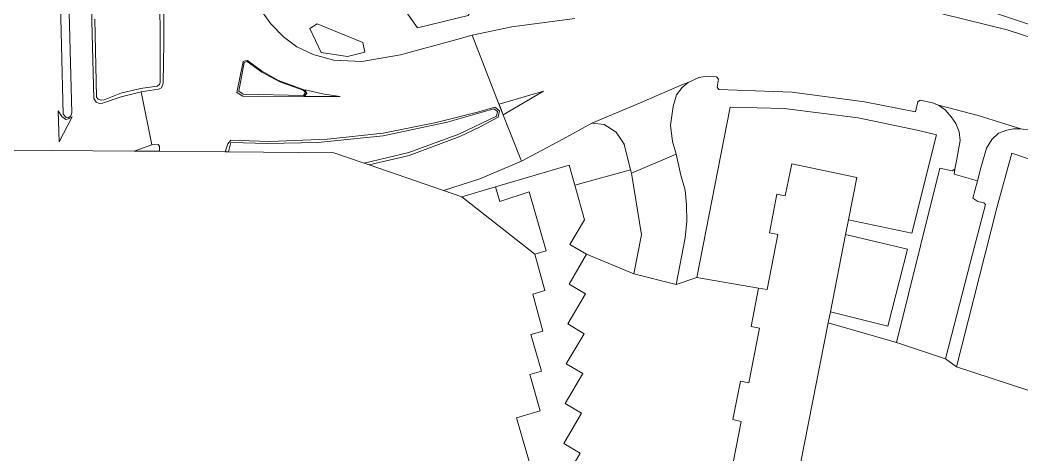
# Model space of a CAD drawing. Header units: metres. Extents: x 112942 to 118371, y 496117 to 499046.
# Drawn here: x 115475.6 to 115613.4, y 497437.1 to 497496.9 of the extents above; entities that cross this region are included whole.
import ezdxf

# ---------------------------------------------------------------- set-up
doc = ezdxf.new("R2010")
doc.units = ezdxf.units.M
doc.layers.add('B-WE-OG-TOPOKAART-G', color=253, linetype='Continuous', lineweight=18)

msp = doc.modelspace()

# ---------------------------------------------------------------- linework, layer by layer
at = {"layer": 'B-WE-OG-TOPOKAART-G'}
for points, elevation in [([(115546.761, 497432.277), (115543.876, 497442.237), (115547.137, 497443.187), (115545.699, 497448.163), (115547.29, 497448.652), (115545.853, 497453.661), (115547.475, 497454.153), (115546.138, 497459.23), (115547.78, 497459.72), (115546.409, 497464.707), (115547.936, 497465.163), (115545.6, 497473.282), (115541.567, 497471.977), (115541.006, 497473.986), (115541.006, 497473.986), (115551.1, 497476.973), (115551.881, 497474.219), (115553.24, 497469.428), (115551.213, 497466.039), (115553.516, 497464.733), (115551.104, 497460.613), (115553.377, 497459.264), (115550.909, 497455.139), (115553.174, 497453.75), (115550.717, 497449.631), (115552.977, 497448.333), (115550.567, 497444.21), (115552.791, 497442.848), (115550.359, 497438.701), (115552.635, 497437.363), (115550.201, 497433.216)], -0.293), ([(115573.29, 497434.186), (115574.74, 497441.738), (115573.621, 497441.992), (115574.657, 497447.243), (115575.819, 497447.042), (115577.294, 497454.567), (115576.128, 497454.799), (115577.133, 497460.07), (115578.347, 497459.874), (115579.782, 497467.411), (115578.635, 497467.678), (115579.652, 497472.954), (115580.82, 497472.741), (115581.725, 497477.138), (115590.65, 497475.269), (115589.509, 497469.457), (115589.109, 497467.423), (115589.109, 497467.423), (115587.022, 497456.791), (115586.722, 497455.265), (115576.982, 497405.659)], -0.287)]:
    msp.add_lwpolyline(points, dxfattribs=dict(at, elevation=elevation))
for points in [[(115518.322, 497528.267, 0.158), (115516.105, 497525.445, -0.046), (115520.605, 497527.776, -0.162), (115524.071, 497528.689, -0.284), (115526.042, 497528.869, -0.284), (115526.633, 497529.783, -0.33), (115527.037, 497531.459, -0.397), (115531.327, 497530.853, -0.463), (115531.61, 497524.082, -0.267), (115539.818, 497522.661, -0.35), (115540.512, 497522.508, -0.362), (115568.693, 497513.05, -0.316), (115602.285, 497500.378, -0.336), (115640.794, 497487.5, -0.301)], [(115640.794, 497487.5, -0.301), (115602.285, 497500.378, -0.336), (115568.693, 497513.05, -0.316), (115540.512, 497522.508, -0.362), (115540.915, 497524.488, -0.308), (115541.898, 497524.306, -0.292), (115542.467, 497526.952, -0.306), (115538.842, 497527.694, -0.324), (115538.243, 497525.059, -0.328), (115540.222, 497524.612, -0.309), (115539.818, 497522.661, -0.35), (115531.61, 497524.082, -0.267), (115531.327, 497530.853, -0.463), (115538.42, 497529.629, -0.384), (115545.813, 497527.874, -0.358), (115554.944, 497524.825, -0.305), (115555.132, 497525.572, -0.323), (115584.906, 497514.389, -0.228), (115620.139, 497501.142, -0.315)], [(115522.176, 497510.378, -0.188), (115527.128, 497500.263, -0.139), (115530.282, 497495.835, -0.139), (115537.232, 497497.527, -0.176), (115540.661, 497502.576, -0.261), (115532.852, 497520.143, -0.165), (115527.704, 497524.805, -0.229), (115515.457, 497518.037, -0.188), (115522.176, 497510.378, -0.188)], [(115532.852, 497520.143, -0.165), (115540.661, 497502.576, -0.261), (115537.232, 497497.527, -0.176), (115530.282, 497495.835, -0.139), (115527.128, 497500.263, -0.139), (115522.176, 497510.378, -0.188), (115515.457, 497518.037, -0.188), (115527.704, 497524.805, -0.229), (115532.852, 497520.143, -0.165)], [(115485.226, 497510.67, 0.341), (115485.496, 497496.79, 0.335), (115485.785, 497486.115, 0.379), (115486.064, 497485.628, 0.396), (115486.48, 497485.456, 0.396), (115486.97, 497485.478, 0.405), (115489.525, 497486.344, 0.405), (115492.266, 497487.049, 0.393), (115493.749, 497479.732, 0.478), (115491.301, 497478.881, 0.472), (115474.289, 497479.038, 0.201)], [(115495.385, 497501.55, 0.437), (115495.369, 497493.793, 0.408), (115495.293, 497488.246, 0.408), (115495.051, 497487.572, 0.408), (115494.648, 497487.399, 0.408), (115492.266, 497487.049, 0.393), (115489.525, 497486.344, 0.405), (115486.97, 497485.478, 0.405), (115486.48, 497485.456, 0.396), (115486.064, 497485.628, 0.396), (115485.785, 497486.115, 0.379), (115485.496, 497496.79, 0.335), (115485.226, 497510.67, 0.341)], [(115494.861, 497505.485, 0.672), (115494.881, 497488.329, 0.643), (115494.783, 497488.046, 0.643), (115494.485, 497487.825, 0.643), (115492.161, 497487.477, 0.693), (115489.485, 497486.835, 0.672), (115487.179, 497485.962, 0.649), (115486.714, 497485.898, 0.649), (115486.382, 497486.028, 0.614), (115486.13, 497486.31, 0.614), (115485.911, 497497.017, 0.597)], [(115486.382, 497486.028, 0.614), (115486.714, 497485.898, 0.649), (115487.179, 497485.962, 0.649), (115489.485, 497486.835, 0.672), (115492.161, 497487.477, 0.693), (115494.485, 497487.825, 0.643), (115494.783, 497488.046, 0.643), (115494.881, 497488.329, 0.643), (115494.861, 497505.485, 0.672)], [(115481.1, 497502.913, 0.399), (115481.567, 497483.974, 0.408), (115481.962, 497483.49, 0.396), (115482.303, 497483.455, 0.396), (115482.604, 497483.732, 0.396), (115482.742, 497484.167, 0.396), (115482.259, 497503.111, 0.396), (115482.052, 497503.514, 0.396), (115481.625, 497503.637, 0.399), (115481.224, 497503.458, 0.399), (115481.1, 497502.913, 0.399)], [(115482.604, 497483.732, 0.396), (115482.303, 497483.455, 0.396), (115481.962, 497483.49, 0.396), (115481.567, 497483.974, 0.408), (115481.1, 497502.913, 0.399), (115481.224, 497503.458, 0.399), (115481.625, 497503.637, 0.399), (115482.052, 497503.514, 0.396), (115482.259, 497503.111, 0.396), (115482.742, 497484.167, 0.396), (115482.604, 497483.732, 0.396)], [(115508.928, 497498.044, 0.262), (115510.095, 497496.382, 0.239), (115511.823, 497494.601, 0.228), (115513.679, 497493.23, 0.167), (115515.932, 497492.165, 0.14), (115518.76, 497491.397, 0.053), (115522.609, 497491.227, 0.053), (115527.934, 497492.141, -0.003), (115535.652, 497494.239, -0.144), (115537.787, 497494.819, -0.183), (115541.705, 497484.655, -0.187), (115544.558, 497477.5, -0.26), (115538.821, 497475.079, -0.273), (115533.837, 497473.489, -0.247), (115523.598, 497477.012, 0.043), (115529.101, 497478.294, -0.093), (115536.082, 497480.912, -0.17), (115538.786, 497482.176, -0.18), (115541.358, 497483.545, -0.127), (115541.53, 497484.435, -0.127), (115540.887, 497484.926, -0.127), (115538.687, 497484.27, -0.11), (115532.82, 497482.834, -0.063), (115525.552, 497481.344, 0.143), (115517.894, 497480.521, 0.247), (115509.959, 497480.204, 0.323), (115505.736, 497480.344, 0.343), (115504.609, 497480.376, 0.343), (115504.166, 497479.868, 0.35), (115503.82, 497478.803, 0.323), (115494.805, 497478.896, 0.478), (115494.8, 497479.592, 0.478), (115494.61, 497479.788, 0.478), (115493.749, 497479.732, 0.478), (115492.266, 497487.049, 0.393), (115494.648, 497487.399, 0.408), (115495.051, 497487.572, 0.408), (115495.293, 497488.246, 0.408), (115495.369, 497493.793, 0.408), (115495.385, 497501.55, 0.437)], [(115643.387, 497485.106, -0.226), (115611.309, 497495.564, -0.21), (115599.612, 497498.449, -0.217)], [(115599.612, 497498.449, -0.217), (115611.309, 497495.564, -0.21), (115643.387, 497485.106, -0.226)], [(115485.911, 497497.017, 0.597), (115486.13, 497486.31, 0.614), (115486.382, 497486.028, 0.614)], [(115551.872, 497497.131, -0.173), (115543.245, 497495.988, -0.157), (115537.787, 497494.819, -0.183), (115535.652, 497494.239, -0.144), (115527.934, 497492.141, -0.003), (115522.609, 497491.227, 0.053), (115518.76, 497491.397, 0.053), (115515.932, 497492.165, 0.14), (115513.679, 497493.23, 0.167), (115511.823, 497494.601, 0.228), (115510.095, 497496.382, 0.239), (115508.928, 497498.044, 0.262)], [(115614.559, 497481.748, -0.185), (115613.191, 497481.963, -0.197), (115607.332, 497483.797, -0.205), (115601.873, 497485.22, -0.214), (115601.068, 497485.511, -0.188), (115599.38, 497485.886, -0.153), (115599.029, 497485.659, -0.153), (115598.732, 497484.286, -0.117), (115591.732, 497485.686, -0.11), (115581.792, 497486.983, -0.117), (115571.674, 497487.363, -0.176), (115571.457, 497487.675, -0.176), (115571.646, 497488.79, -0.173), (115571.359, 497489.101, -0.173), (115569.824, 497489.142, -0.179), (115568.92, 497489.008, -0.179), (115567.458, 497488.334, -0.205), (115566.619, 497488.016, -0.223), (115560.451, 497485.363, -0.22), (115554.246, 497482.742, -0.157), (115550.264, 497480.522, -0.203), (115544.558, 497477.5, -0.26), (115541.705, 497484.655, -0.187), (115537.787, 497494.819, -0.183), (115543.245, 497495.988, -0.157), (115551.872, 497497.131, -0.173)], [(115522.726, 497493.816, -0.057), (115516.459, 497496.407, 0.013), (115515.47, 497495.75, 0.027), (115517, 497492.458, 0.027), (115520.635, 497491.898, -0.031), (115523.007, 497492.514, -0.057), (115522.726, 497493.816, -0.057)], [(115517, 497492.458, 0.027), (115515.47, 497495.75, 0.027), (115516.459, 497496.407, 0.013), (115522.726, 497493.816, -0.057), (115523.007, 497492.514, -0.057), (115520.635, 497491.898, -0.031), (115517, 497492.458, 0.027)], [(115506.27, 497486.43, 0.397), (115514.632, 497486.385, 0.357), (115515.017, 497486.773, 0.357), (115514.767, 497487.281, 0.387), (115511.157, 497488.607, 0.4), (115508.826, 497489.92, 0.417), (115506.895, 497491.362, 0.457), (115506.565, 497491.289, 0.457), (115506.281, 497491.2, 0.457), (115505.433, 497486.948, 0.41), (115506.27, 497486.43, 0.397)], [(115506.895, 497491.362, 0.457), (115508.826, 497489.92, 0.417), (115511.157, 497488.607, 0.4), (115514.767, 497487.281, 0.387), (115515.017, 497486.773, 0.357), (115514.632, 497486.385, 0.357), (115506.27, 497486.43, 0.397), (115505.433, 497486.948, 0.41), (115506.281, 497491.2, 0.457), (115506.565, 497491.289, 0.457), (115506.895, 497491.362, 0.457)], [(115506.273, 497486.707, 0.517), (115514.569, 497486.557, 0.447), (115514.85, 497486.952, 0.447), (115514.564, 497487.271, 0.447), (115511.33, 497488.41, 0.537), (115508.854, 497489.757, 0.54), (115506.856, 497491.221, 0.553), (115506.438, 497491.062, 0.553), (115505.71, 497487.143, 0.517), (115506.273, 497486.707, 0.517)], [(115506.273, 497486.707, 0.517), (115505.71, 497487.143, 0.517), (115506.438, 497491.062, 0.553), (115506.856, 497491.221, 0.553), (115508.854, 497489.757, 0.54), (115511.33, 497488.41, 0.537), (115514.564, 497487.271, 0.447), (115514.85, 497486.952, 0.447), (115514.569, 497486.557, 0.447), (115506.273, 497486.707, 0.517)], [(115589.109, 497467.423, -0.287), (115589.509, 497469.457, -0.287), (115598.207, 497467.604, -0.143), (115601.636, 497481.147, -0.139), (115598.947, 497481.75, -0.127), (115590.855, 497483.458, -0.127), (115580.671, 497484.743, -0.127), (115573.23, 497484.94, -0.137), (115568.671, 497461.503, -0.23), (115565.828, 497460.548, -0.362), (115567.06, 497466.964, -0.362), (115567.273, 497469.226, -0.348), (115567.256, 497471.502, -0.348), (115567.055, 497473.537, -0.365), (115566.462, 497475.595, -0.377), (115565.816, 497478.489, -0.429), (115565.299, 497480.218, -0.359), (115565.03, 497482.471, -0.258), (115565.405, 497485.025, -0.194), (115565.883, 497486.642, -0.179), (115566.671, 497487.654, -0.15), (115567.458, 497488.334, -0.205), (115568.92, 497489.008, -0.179), (115569.824, 497489.142, -0.179), (115571.359, 497489.101, -0.173), (115571.646, 497488.79, -0.173), (115571.457, 497487.675, -0.176), (115571.674, 497487.363, -0.176), (115581.792, 497486.983, -0.117), (115591.732, 497485.686, -0.11), (115598.732, 497484.286, -0.117), (115599.029, 497485.659, -0.153), (115599.38, 497485.886, -0.153), (115601.068, 497485.511, -0.188), (115601.873, 497485.22, -0.214), (115602.792, 497484.571, -0.217), (115603.653, 497483.624, -0.2), (115604.28, 497482.701, -0.173), (115604.726, 497481.521, -0.179), (115604.886, 497480.367, -0.179), (115604.371, 497477.532, -0.22), (115604.145, 497476.391, -0.249), (115603.772, 497476.161, -0.284), (115602.077, 497476.541, -0.29), (115599.437, 497465.86, -0.345), (115596.099, 497452.59, -0.316), (115586.722, 497455.265, -0.287), (115587.022, 497456.791, -0.287), (115594.914, 497454.825, -0.153), (115597.64, 497465.388, -0.147), (115589.109, 497467.423, -0.287)], [(115559.684, 497475.877, -0.429), (115559.534, 497476.33, -0.426), (115558.697, 497479.85, -0.227), (115557.573, 497481.48, -0.183), (115555.941, 497482.533, -0.173), (115554.246, 497482.742, -0.157), (115560.451, 497485.363, -0.22), (115566.619, 497488.016, -0.223), (115567.458, 497488.334, -0.205), (115566.671, 497487.654, -0.15), (115565.883, 497486.642, -0.179), (115565.405, 497485.025, -0.194), (115565.03, 497482.471, -0.258), (115565.299, 497480.218, -0.359), (115565.816, 497478.489, -0.429), (115559.684, 497475.877, -0.429)], [(115514.808, 497487.301, 0.387), (115517.452, 497486.699, 0.227), (115519.61, 497486.412, 0.227), (115514.673, 497486.405, 0.357), (115515.058, 497486.793, 0.357), (115514.808, 497487.301, 0.387)], [(115541.504, 497485.342, -0.14), (115547.581, 497487.122, -0.077), (115542.044, 497483.886, -0.17), (115541.504, 497485.342, -0.14)], [(115523.598, 497477.012, 0.043), (115522.932, 497477.241, 0.153), (115529.091, 497478.703, 0.053), (115535.947, 497481.242, -0.007), (115541.117, 497483.682, -0.03), (115541.273, 497484.322, -0.03), (115540.773, 497484.711, -0.03), (115534.326, 497482.852, 0.147), (115525.556, 497481.004, 0.333), (115516.558, 497480.076, 0.457), (115509.64, 497479.918, 0.537), (115504.619, 497480.07, 0.547), (115504.3, 497478.799, 0.547), (115503.82, 497478.803, 0.323), (115504.166, 497479.868, 0.35), (115504.609, 497480.376, 0.343), (115505.736, 497480.344, 0.343), (115509.959, 497480.204, 0.323), (115517.894, 497480.521, 0.247), (115525.552, 497481.344, 0.143), (115532.82, 497482.834, -0.063), (115538.687, 497484.27, -0.11), (115540.887, 497484.926, -0.127), (115541.53, 497484.435, -0.127), (115541.358, 497483.545, -0.127), (115538.786, 497482.176, -0.18), (115536.082, 497480.912, -0.17), (115529.101, 497478.294, -0.093), (115523.598, 497477.012, 0.043)], [(115522.932, 497477.241, 0.153), (115518.774, 497478.672, 0.173), (115504.3, 497478.799, 0.547), (115504.619, 497480.07, 0.547), (115509.64, 497479.918, 0.537), (115516.558, 497480.076, 0.457), (115525.556, 497481.004, 0.333), (115534.326, 497482.852, 0.147), (115540.773, 497484.711, -0.03), (115541.273, 497484.322, -0.03), (115541.117, 497483.682, -0.03), (115535.947, 497481.242, -0.007), (115529.091, 497478.703, 0.053), (115522.932, 497477.241, 0.153)], [(115568.671, 497461.503, -0.23), (115573.23, 497484.94, -0.137), (115580.671, 497484.743, -0.127), (115590.855, 497483.458, -0.127), (115598.947, 497481.75, -0.127), (115601.636, 497481.147, -0.139), (115598.207, 497467.604, -0.143), (115589.509, 497469.457, -0.287), (115590.65, 497475.269, -0.287), (115581.725, 497477.138, -0.287), (115580.82, 497472.741, -0.287), (115579.652, 497472.954, -0.287), (115578.635, 497467.678, -0.287), (115579.782, 497467.411, -0.287), (115578.347, 497459.874, -0.287), (115577.133, 497460.07, -0.287), (115568.671, 497461.503, -0.23)], [(115601.873, 497485.22, -0.214), (115607.332, 497483.797, -0.205), (115613.191, 497481.963, -0.197), (115612.213, 497481.94, -0.214), (115611.278, 497481.752, -0.205), (115610.138, 497481.34, -0.217), (115609.228, 497480.474, -0.22), (115608.501, 497479.3, -0.217), (115607.728, 497476.577, -0.287), (115607.232, 497474.812, -0.388), (115604.031, 497475.732, -0.415), (115604.145, 497476.391, -0.249), (115604.371, 497477.532, -0.22), (115604.886, 497480.367, -0.179), (115604.726, 497481.521, -0.179), (115604.28, 497482.701, -0.173), (115603.653, 497483.624, -0.2), (115602.792, 497484.571, -0.217), (115601.873, 497485.22, -0.214)], [(115480.879, 497484.41, 0.315), (115481.354, 497483.668, 0.329), (115481.898, 497483.252, 0.358), (115482.287, 497483.323, 0.358), (115482.782, 497483.621, 0.358), (115480.986, 497480.155, 0.332), (115480.879, 497484.41, 0.315)], [(115550.264, 497480.522, -0.203), (115554.246, 497482.742, -0.157), (115555.941, 497482.533, -0.173), (115557.573, 497481.48, -0.183), (115558.697, 497479.85, -0.227), (115559.534, 497476.33, -0.426), (115551.881, 497474.219, -0.293), (115551.1, 497476.973, -0.293), (115541.006, 497473.986, -0.293), (115536.367, 497472.617, -0.29), (115533.837, 497473.489, -0.247), (115538.821, 497475.079, -0.273), (115544.558, 497477.5, -0.26), (115550.264, 497480.522, -0.203)], [(115635.818, 497470.479, -0.16), (115611.981, 497478.623, -0.123), (115609.888, 497471.08, -0.237), (115604.381, 497449.216, -0.313), (115602.871, 497450.334, -0.275), (115606.28, 497463.681, -0.339), (115608.335, 497471.546, -0.319), (115608.141, 497471.758, -0.319), (115607.278, 497471.984, -0.374), (115606.629, 497472.436, -0.388), (115607.232, 497474.812, -0.388), (115607.728, 497476.577, -0.287), (115608.501, 497479.3, -0.217), (115609.228, 497480.474, -0.22), (115610.138, 497481.34, -0.217), (115611.278, 497481.752, -0.205), (115612.213, 497481.94, -0.214), (115613.191, 497481.963, -0.197), (115614.559, 497481.748, -0.185)], [(115491.301, 497478.881, 0.472), (115493.749, 497479.732, 0.478), (115494.61, 497479.788, 0.478), (115494.8, 497479.592, 0.478), (115494.805, 497478.896, 0.478), (115491.301, 497478.881, 0.472)], [(115565.828, 497460.548, -0.362), (115560.007, 497462.004, -0.418), (115561.052, 497467.385, -0.458), (115559.684, 497475.877, -0.429), (115565.816, 497478.489, -0.429), (115566.462, 497475.595, -0.377), (115567.055, 497473.537, -0.365), (115567.256, 497471.502, -0.348), (115567.273, 497469.226, -0.348), (115567.06, 497466.964, -0.362), (115565.828, 497460.548, -0.362)], [(115619.344, 497444.31, -0.287), (115604.381, 497449.216, -0.313), (115609.888, 497471.08, -0.237), (115611.981, 497478.623, -0.123), (115635.818, 497470.479, -0.16), (115634.836, 497466.747, -0.213), (115637.933, 497465.774, -0.203), (115636.605, 497460.019, -0.367), (115634.117, 497460.677, -0.304), (115635.448, 497465.901, -0.287), (115625.293, 497468.455, -0.287), (115619.344, 497444.31, -0.287)], [(115560.007, 497462.004, -0.418), (115553.516, 497464.733, -0.293), (115551.213, 497466.039, -0.293), (115553.24, 497469.428, -0.293), (115551.881, 497474.219, -0.293), (115559.534, 497476.33, -0.426), (115559.684, 497475.877, -0.429), (115561.052, 497467.385, -0.458), (115560.007, 497462.004, -0.418)], [(115602.871, 497450.334, -0.275), (115596.099, 497452.59, -0.316), (115599.437, 497465.86, -0.345), (115602.077, 497476.541, -0.29), (115603.772, 497476.161, -0.284), (115604.145, 497476.391, -0.249), (115604.031, 497475.732, -0.415), (115607.232, 497474.812, -0.388), (115606.629, 497472.436, -0.388), (115607.278, 497471.984, -0.374), (115608.141, 497471.758, -0.319), (115608.335, 497471.546, -0.319), (115606.28, 497463.681, -0.339), (115602.871, 497450.334, -0.275)], [(115541.567, 497471.977, -0.293), (115545.6, 497473.282, -0.293), (115547.936, 497465.163, -0.293), (115546.409, 497464.707, -0.293), (115536.367, 497472.617, -0.29), (115541.006, 497473.986, -0.293), (115541.567, 497471.977, -0.293)], [(115589.109, 497467.423, -0.287), (115597.64, 497465.388, -0.147), (115594.914, 497454.825, -0.153), (115587.022, 497456.791, -0.287), (115589.109, 497467.423, -0.287)]]:
    msp.add_polyline3d(points, dxfattribs=at)

doc.saveas('drawing.dxf')
